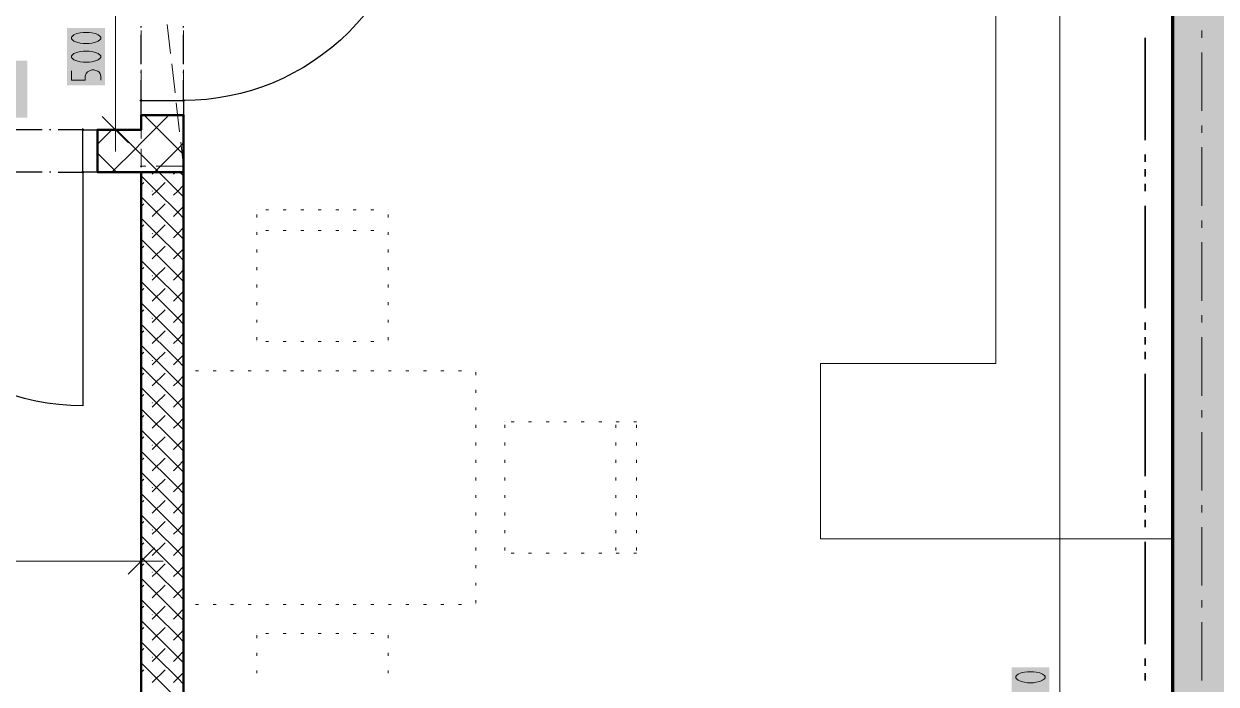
# Model space of a CAD drawing. Header units: millimetres. Extents: x 0 to 594, y 0 to 420.
# Drawn here: x 309.54 to 351.37, y 173.15 to 196.32 of the extents above; entities that cross this region are included whole.
import ezdxf

# ---------------------------------------------------------------- set-up
doc = ezdxf.new("R2010")
doc.units = ezdxf.units.MM
doc.header["$LTSCALE"] = 8
for name, color, linetype in [('PDF_Dvere', 7, 'Continuous'), ('PDF_Koty delkove', 7, 'Continuous'), ('PDF_Kuchyne', 7, 'Continuous'), ('PDF_Nabytek', 7, 'Continuous'), ('PDF_Osy hlavni', 7, 'Continuous'), ('PDF_Pozarni useky', 7, 'Continuous'), ('PDF_Preklady', 7, 'Continuous'), ('PDF_Pricky zdene', 7, 'Continuous'), ('PDF_Steny obvodove nosne', 7, 'Continuous')]:
    doc.layers.add(name, color=color, linetype=linetype)

msp = doc.modelspace()

# ---------------------------------------------------------------- linework, layer by layer
at = {"layer": 'PDF_Dvere', "lineweight": 25}
for points in [[(315.141, 201.263), (315.141, 201.829), (323.341, 201.829, -0.414214), (315.141, 193.629), (315.141, 194.344)], [(310.745, 191.118), (311.606, 191.118), (311.606, 182.918, -0.414213), (303.406, 191.118), (303.826, 191.118)]]:
    msp.add_lwpolyline(points, format="xyb", dxfattribs=at)
for points in [[(313.655, 196.189), (313.655, 196.24)], [(315.141, 196.189), (315.141, 196.24)], [(313.655, 194.908), (313.655, 195.933)], [(315.141, 194.908), (315.141, 195.933)], [(313.655, 194.6), (313.655, 194.652)], [(315.141, 194.6), (315.141, 194.652)], [(313.655, 193.629), (313.655, 194.344)], [(310.181, 192.604), (309.156, 192.604)], [(310.489, 192.604), (310.437, 192.604)], [(311.606, 192.604), (310.745, 192.604)], [(310.181, 191.118), (309.156, 191.118)], [(310.489, 191.118), (310.437, 191.118)]]:
    msp.add_lwpolyline(points, dxfattribs=at)
for points in [[(313.655, 193.116), (313.655, 193.629), (315.141, 193.629), (315.141, 193.116)], [(311.606, 192.604), (312.118, 192.604), (312.118, 191.118), (311.606, 191.118)]]:
    msp.add_lwpolyline(points, close=True, dxfattribs=at)
at = {"layer": 'PDF_Dvere', "lineweight": 25, "transparency": 33554559}
for points in [[(313.655, 193.565), (313.591, 193.629), (313.719, 193.629), (313.655, 193.693)], [(315.141, 193.565), (315.077, 193.629), (315.206, 193.629), (315.141, 193.693)], [(311.67, 192.604), (311.606, 192.54), (311.606, 192.668), (311.541, 192.604)], [(311.67, 191.118), (311.606, 191.054), (311.606, 191.182), (311.541, 191.118)]]:
    msp.add_solid(points, dxfattribs=at)
at = {"layer": 'PDF_Koty delkove', "lineweight": 18}
for points in [[(345.88, 160.974), (345.88, 202.854), (345.88, 204.34), (345.88, 205.878), (345.88, 215.615), (345.88, 217.204), (345.88, 225.711), (345.88, 228.325)], [(312.748, 192.604), (312.748, 197.729), (312.748, 211.003), (312.748, 222.995)], [(311.824, 195.358), (311.619, 195.358), (311.518, 195.344), (311.398, 195.317), (311.295, 195.276), (311.227, 195.222), (311.21, 195.194), (311.21, 195.14), (311.227, 195.112), (311.295, 195.058), (311.398, 195.017), (311.518, 194.989), (311.619, 194.975), (311.824, 194.975), (311.927, 194.989), (312.047, 195.017), (312.149, 195.058), (312.218, 195.112), (312.235, 195.14), (312.235, 195.194), (312.218, 195.222), (312.149, 195.276), (312.047, 195.317)], [(312.047, 195.317), (311.927, 195.344), (311.824, 195.358)], [(311.21, 194.674), (311.21, 194.346), (311.688, 194.346), (311.688, 194.483), (311.723, 194.578), (311.774, 194.633), (311.859, 194.687), (311.927, 194.701), (311.995, 194.701), (312.064, 194.687), (312.132, 194.66), (312.183, 194.619), (312.218, 194.565), (312.235, 194.483), (312.235, 194.346)], [(313.209, 192.143), (312.287, 193.065)], [(313.517, 192.604), (312.748, 192.604), (311.979, 192.604)], [(312.748, 192.604), (312.748, 191.835)], [(313.656, 178.242), (313.656, 177.473), (313.656, 176.704)], [(314.117, 177.934), (313.194, 177.012)], [(313.656, 177.473), (304.19, 177.473), (299.534, 177.473), (297.409, 177.473), (287.364, 177.473), (285.212, 177.473), (275.167, 177.473), (258.921, 177.473)], [(313.656, 177.473), (314.424, 177.473)]]:
    msp.add_lwpolyline(points, dxfattribs=at)
for points in [[(311.824, 196.015), (311.619, 196.015), (311.518, 196.001), (311.398, 195.974), (311.295, 195.933), (311.227, 195.879), (311.21, 195.851), (311.21, 195.797), (311.227, 195.769), (311.295, 195.715), (311.398, 195.674), (311.518, 195.646), (311.619, 195.632), (311.824, 195.632), (311.927, 195.646), (312.047, 195.674), (312.149, 195.715), (312.218, 195.769), (312.235, 195.797), (312.235, 195.851), (312.218, 195.879), (312.149, 195.933), (312.047, 195.974), (311.927, 196.001)], [(344.956, 173.589), (344.751, 173.589), (344.65, 173.575), (344.53, 173.548), (344.427, 173.507), (344.359, 173.453), (344.342, 173.425), (344.342, 173.371), (344.359, 173.343), (344.427, 173.289), (344.53, 173.247), (344.65, 173.22), (344.751, 173.206), (344.956, 173.206), (345.059, 173.22), (345.179, 173.247), (345.281, 173.289), (345.35, 173.343), (345.367, 173.371), (345.367, 173.425), (345.35, 173.453), (345.281, 173.507), (345.179, 173.548), (345.059, 173.575)]]:
    msp.add_lwpolyline(points, close=True, dxfattribs=at)
at = {"layer": 'PDF_Koty delkove', "color": 7, "lineweight": 18, "true_color": 0xffffff, "transparency": 33554559}
for points in [[(312.389, 194.164), (312.389, 196.169), (311.057, 194.164), (311.057, 196.169)], [(309.662, 193.025), (309.662, 195.03), (308.33, 193.025), (308.33, 195.03)], [(345.521, 171.081), (345.521, 173.743), (344.189, 171.081), (344.189, 173.743)]]:
    msp.add_solid(points, dxfattribs=at)
at = {"layer": 'PDF_Kuchyne', "lineweight": 13}
msp.add_lwpolyline([(349.786, 178.254), (337.486, 178.254), (337.486, 184.404), (343.636, 184.404), (343.636, 196.704), (331.388, 196.704), (331.388, 202.854), (349.786, 202.854), (349.786, 196.704)], dxfattribs=at)
at = {"layer": 'PDF_Nabytek', "lineweight": 13}
for points in [[(317.708, 189.788), (317.708, 189.788)], [(317.708, 189.788), (317.708, 189.788)], [(317.708, 189.527), (317.708, 189.629)], [(318.125, 189.788), (318.022, 189.788)], [(318.74, 189.788), (318.637, 189.788)], [(319.355, 189.788), (319.252, 189.788)], [(319.97, 189.788), (319.867, 189.788)], [(320.585, 189.788), (320.482, 189.788)], [(321.2, 189.788), (321.097, 189.788)], [(321.815, 189.788), (321.712, 189.788)], [(322.321, 189.788), (322.321, 189.788)], [(322.321, 189.788), (322.321, 189.788)], [(322.321, 189.527), (322.321, 189.629)], [(317.708, 189.071), (317.708, 189.071)], [(317.708, 188.912), (317.708, 189.014)], [(318.125, 189.071), (318.022, 189.071)], [(318.74, 189.071), (318.637, 189.071)], [(319.355, 189.071), (319.252, 189.071)], [(319.97, 189.071), (319.867, 189.071)], [(320.585, 189.071), (320.482, 189.071)], [(321.2, 189.071), (321.097, 189.071)], [(321.815, 189.071), (321.712, 189.071)], [(322.321, 189.071), (322.321, 189.071)], [(322.321, 188.912), (322.321, 189.014)], [(317.708, 188.297), (317.708, 188.399)], [(322.321, 188.297), (322.321, 188.399)], [(317.708, 187.682), (317.708, 187.784)], [(322.321, 187.682), (322.321, 187.784)], [(317.708, 187.067), (317.708, 187.169)], [(322.321, 187.067), (322.321, 187.169)], [(317.708, 186.452), (317.708, 186.554)], [(322.321, 186.452), (322.321, 186.554)], [(317.708, 185.837), (317.708, 185.939)], [(322.321, 185.837), (322.321, 185.939)], [(317.708, 185.222), (317.708, 185.324)], [(322.321, 185.222), (322.321, 185.324)], [(317.708, 185.176), (317.708, 185.176)], [(317.708, 185.176), (317.708, 185.176)], [(318.125, 185.176), (318.022, 185.176)], [(318.74, 185.176), (318.637, 185.176)], [(319.355, 185.176), (319.252, 185.176)], [(319.97, 185.176), (319.867, 185.176)], [(320.585, 185.176), (320.482, 185.176)], [(321.2, 185.176), (321.097, 185.176)], [(321.815, 185.176), (321.712, 185.176)], [(322.321, 185.176), (322.321, 185.176)], [(322.321, 185.176), (322.321, 185.176)], [(315.141, 184.151), (315.141, 184.151)], [(315.141, 184.151), (315.141, 184.151)], [(315.141, 183.992), (315.141, 184.094)], [(315.665, 184.151), (315.562, 184.151)], [(316.28, 184.151), (316.177, 184.151)], [(316.895, 184.151), (316.792, 184.151)], [(317.51, 184.151), (317.407, 184.151)], [(318.125, 184.151), (318.022, 184.151)], [(318.74, 184.151), (318.637, 184.151)], [(319.355, 184.151), (319.252, 184.151)], [(319.97, 184.151), (319.867, 184.151)], [(320.585, 184.151), (320.482, 184.151)], [(321.2, 184.151), (321.097, 184.151)], [(321.815, 184.151), (321.712, 184.151)], [(322.43, 184.151), (322.327, 184.151)], [(323.045, 184.151), (322.942, 184.151)], [(323.66, 184.151), (323.557, 184.151)], [(324.275, 184.151), (324.172, 184.151)], [(324.89, 184.151), (324.787, 184.151)], [(325.391, 184.151), (325.391, 184.151)], [(325.391, 184.151), (325.391, 184.151)], [(325.391, 183.992), (325.391, 184.094)], [(315.141, 183.377), (315.141, 183.479)], [(325.391, 183.377), (325.391, 183.479)], [(315.141, 182.762), (315.141, 182.864)], [(325.391, 182.762), (325.391, 182.864)], [(315.141, 182.147), (315.141, 182.249)], [(325.391, 182.147), (325.391, 182.249)], [(326.416, 182.357), (326.416, 182.357)], [(326.416, 182.357), (326.416, 182.357)], [(326.416, 182.147), (326.416, 182.249)], [(326.735, 182.357), (326.632, 182.357)], [(327.35, 182.357), (327.247, 182.357)], [(327.965, 182.357), (327.862, 182.357)], [(328.58, 182.357), (328.477, 182.357)], [(329.195, 182.357), (329.092, 182.357)], [(329.81, 182.357), (329.707, 182.357)], [(330.311, 182.357), (330.311, 182.357)], [(330.311, 182.147), (330.311, 182.249)], [(330.425, 182.357), (330.322, 182.357)], [(331.029, 182.357), (330.937, 182.357)], [(331.029, 182.357), (331.029, 182.357)], [(331.029, 182.147), (331.029, 182.249)], [(315.141, 181.532), (315.141, 181.634)], [(325.391, 181.532), (325.391, 181.634)], [(326.416, 181.532), (326.416, 181.634)], [(330.311, 181.532), (330.311, 181.634)], [(331.029, 181.532), (331.029, 181.634)], [(315.141, 180.917), (315.141, 181.019)], [(325.391, 180.917), (325.391, 181.019)], [(326.416, 180.917), (326.416, 181.019)], [(330.311, 180.917), (330.311, 181.019)], [(331.029, 180.917), (331.029, 181.019)], [(315.141, 180.302), (315.141, 180.404)], [(325.391, 180.302), (325.391, 180.404)], [(326.416, 180.302), (326.416, 180.404)], [(330.311, 180.302), (330.311, 180.404)], [(331.029, 180.302), (331.029, 180.404)], [(315.141, 179.687), (315.141, 179.789)], [(325.391, 179.687), (325.391, 179.789)], [(326.416, 179.687), (326.416, 179.789)], [(330.311, 179.687), (330.311, 179.789)], [(331.029, 179.687), (331.029, 179.789)], [(315.141, 179.072), (315.141, 179.174)], [(325.391, 179.072), (325.391, 179.174)], [(326.416, 179.072), (326.416, 179.174)], [(330.311, 179.072), (330.311, 179.174)], [(331.029, 179.072), (331.029, 179.174)], [(315.141, 178.457), (315.141, 178.559)], [(325.391, 178.457), (325.391, 178.559)], [(326.416, 178.457), (326.416, 178.559)], [(330.311, 178.457), (330.311, 178.559)], [(331.029, 178.457), (331.029, 178.559)], [(315.141, 177.842), (315.141, 177.944)], [(325.391, 177.842), (325.391, 177.944)], [(326.416, 177.842), (326.416, 177.944)], [(330.311, 177.842), (330.311, 177.944)], [(331.029, 177.842), (331.029, 177.944)], [(326.416, 177.744), (326.416, 177.744)], [(326.416, 177.744), (326.416, 177.744)], [(326.735, 177.744), (326.632, 177.744)], [(327.35, 177.744), (327.247, 177.744)], [(327.965, 177.744), (327.862, 177.744)], [(328.58, 177.744), (328.477, 177.744)], [(329.195, 177.744), (329.092, 177.744)], [(329.81, 177.744), (329.707, 177.744)], [(330.311, 177.744), (330.311, 177.744)], [(330.425, 177.744), (330.322, 177.744)], [(331.029, 177.744), (330.937, 177.744)], [(331.029, 177.744), (331.029, 177.744)], [(331.029, 177.744), (331.029, 177.744)], [(315.141, 177.227), (315.141, 177.329)], [(325.391, 177.227), (325.391, 177.329)], [(315.141, 176.612), (315.141, 176.714)], [(325.391, 176.612), (325.391, 176.714)], [(315.141, 175.997), (315.141, 176.099)], [(315.141, 175.951), (315.141, 175.951)], [(315.141, 175.951), (315.141, 175.951)], [(315.665, 175.951), (315.562, 175.951)], [(316.28, 175.951), (316.177, 175.951)], [(316.895, 175.951), (316.792, 175.951)], [(317.51, 175.951), (317.407, 175.951)], [(318.125, 175.951), (318.022, 175.951)], [(318.74, 175.951), (318.637, 175.951)], [(319.355, 175.951), (319.252, 175.951)], [(319.97, 175.951), (319.867, 175.951)], [(320.585, 175.951), (320.482, 175.951)], [(321.2, 175.951), (321.097, 175.951)], [(321.815, 175.951), (321.712, 175.951)], [(322.43, 175.951), (322.327, 175.951)], [(323.045, 175.951), (322.942, 175.951)], [(323.66, 175.951), (323.557, 175.951)], [(324.275, 175.951), (324.172, 175.951)], [(324.89, 175.951), (324.787, 175.951)], [(325.391, 175.997), (325.391, 176.099)], [(325.391, 175.951), (325.391, 175.951)], [(325.391, 175.951), (325.391, 175.951)], [(317.708, 174.926), (317.708, 174.926)], [(317.708, 174.926), (317.708, 174.926)], [(317.708, 174.767), (317.708, 174.869)], [(318.125, 174.926), (318.022, 174.926)], [(318.74, 174.926), (318.637, 174.926)], [(319.355, 174.926), (319.252, 174.926)], [(319.97, 174.926), (319.867, 174.926)], [(320.585, 174.926), (320.482, 174.926)], [(321.2, 174.926), (321.097, 174.926)], [(321.815, 174.926), (321.712, 174.926)], [(322.321, 174.926), (322.321, 174.926)], [(322.321, 174.926), (322.321, 174.926)], [(322.321, 174.767), (322.321, 174.869)], [(317.708, 174.152), (317.708, 174.254)], [(322.321, 174.152), (322.321, 174.254)], [(317.708, 173.537), (317.708, 173.639)], [(322.321, 173.537), (322.321, 173.639)]]:
    msp.add_lwpolyline(points, dxfattribs=at)
at = {"layer": 'PDF_Osy hlavni', "lineweight": 18}
for points in [[(350.862, 195.83), (350.862, 196.087)], [(350.862, 193.268), (350.862, 195.318)], [(350.862, 192.499), (350.862, 192.755)], [(350.862, 189.937), (350.862, 191.987)], [(350.862, 189.168), (350.862, 189.424)], [(350.862, 186.605), (350.862, 188.655)], [(350.862, 185.837), (350.862, 186.093)], [(350.862, 183.274), (350.862, 185.324)], [(350.862, 182.505), (350.862, 182.762)], [(350.862, 179.943), (350.862, 181.993)], [(350.862, 179.174), (350.862, 179.43)], [(350.862, 176.612), (350.862, 178.662)], [(350.862, 175.843), (350.862, 176.099)], [(350.862, 173.28), (350.862, 175.33)]]:
    msp.add_lwpolyline(points, dxfattribs=at)
at = {"layer": 'PDF_Pozarni useky', "lineweight": 35}
for points in [[(348.879, 192.243), (348.879, 195.83)], [(348.879, 191.474), (348.879, 191.73)], [(348.879, 190.962), (348.879, 191.218)], [(348.879, 190.449), (348.879, 190.705)], [(348.879, 186.349), (348.879, 189.937)], [(348.879, 185.58), (348.879, 185.837)], [(348.879, 185.068), (348.879, 185.324)], [(348.879, 184.555), (348.879, 184.812)], [(348.879, 180.455), (348.879, 184.043)], [(348.879, 179.687), (348.879, 179.943)], [(348.879, 179.174), (348.879, 179.43)], [(348.879, 178.662), (348.879, 178.918)], [(348.879, 174.562), (348.879, 178.149)], [(348.879, 173.793), (348.879, 174.049)], [(348.879, 173.28), (348.879, 173.537)]]:
    msp.add_lwpolyline(points, dxfattribs=at)
at = {"layer": 'PDF_Preklady', "lineweight": 18}
for points in [[(314.683, 195.275), (314.565, 196.293)], [(313.655, 195.062), (313.655, 196.087)], [(315.141, 195.062), (315.141, 196.087)], [(313.655, 193.678), (313.655, 194.703)], [(314.842, 193.901), (314.724, 194.919)], [(315.141, 193.678), (315.141, 194.703)], [(313.655, 193.116), (313.655, 193.319)], [(315.002, 192.526), (314.884, 193.544)], [(315.141, 193.116), (315.141, 193.319)], [(313.655, 192.294), (313.655, 192.604), (313.655, 193.116)], [(315.141, 192.294), (315.141, 193.116)], [(314.179, 191.323), (315.141, 191.323), (315.043, 192.17)], [(313.655, 191.323), (313.655, 191.935)], [(315.141, 191.323), (315.141, 191.935)], [(313.656, 191.323), (313.656, 191.323)], [(313.82, 191.323), (313.656, 191.323)]]:
    msp.add_lwpolyline(points, dxfattribs=at)
at = {"layer": 'PDF_Preklady', "lineweight": 18, "transparency": 33554559}
for points in [[(313.655, 193.07), (313.609, 193.116), (313.701, 193.116), (313.655, 193.163)], [(313.655, 193.07), (313.609, 193.116), (313.701, 193.116), (313.655, 193.163)], [(315.141, 193.07), (315.095, 193.116), (315.188, 193.116), (315.141, 193.163)], [(315.141, 193.07), (315.095, 193.116), (315.188, 193.116), (315.141, 193.163)], [(313.655, 192.558), (313.609, 192.604), (313.701, 192.604), (313.655, 192.65)], [(313.655, 192.558), (313.609, 192.604), (313.701, 192.604), (313.655, 192.65)], [(313.655, 191.277), (313.609, 191.323), (313.701, 191.323), (313.655, 191.369)], [(313.702, 191.323), (313.656, 191.277), (313.656, 191.369), (313.609, 191.323)], [(315.188, 191.323), (315.141, 191.277), (315.141, 191.369), (315.095, 191.323)], [(315.141, 191.277), (315.095, 191.323), (315.188, 191.323), (315.141, 191.369)], [(315.147, 191.277), (315.096, 191.317), (315.187, 191.328), (315.136, 191.369)]]:
    msp.add_solid(points, dxfattribs=at)
at = {"layer": 'PDF_Pricky zdene', "lineweight": 50}
for points in [[(313.655, 192.604), (313.655, 193.116), (315.141, 193.116), (315.141, 191.323), (315.141, 191.118), (313.656, 191.118)], [(313.656, 191.118), (312.118, 191.118), (312.118, 192.604), (313.655, 192.604)]]:
    msp.add_lwpolyline(points, dxfattribs=at)
at = {"layer": 'PDF_Pricky zdene', "lineweight": 9}
for points in [[(314.629, 193.116), (313.656, 192.143)], [(315.141, 191.733), (314.936, 191.938), (313.758, 193.116)], [(312.63, 192.604), (312.118, 192.092)], [(314.27, 191.118), (313.656, 191.732), (313.45, 191.938), (312.784, 192.604)], [(313.656, 192.143), (313.45, 191.938), (312.63, 191.118)], [(315.141, 192.143), (314.936, 191.938), (314.116, 191.118)], [(312.784, 191.118), (312.118, 191.784)], [(314.193, 190.451), (313.655, 190.99)], [(314.045, 191.046), (314.116, 191.118)], [(315.141, 190.656), (314.936, 190.451), (314.27, 191.118)], [(314.788, 191.046), (314.86, 191.118)], [(315.141, 190.99), (315.013, 191.118)], [(313.655, 190.656), (313.747, 190.749)], [(314.045, 190.303), (314.193, 190.451)], [(315.141, 189.503), (314.936, 189.708), (314.193, 190.451), (314.491, 190.749)], [(314.788, 190.303), (314.936, 190.451)], [(315.141, 190.246), (314.936, 190.451)], [(315.141, 189.17), (314.936, 188.965), (313.655, 190.246)], [(313.655, 189.913), (313.747, 190.006)], [(314.045, 189.56), (314.491, 190.006)], [(314.193, 188.965), (313.655, 189.503)], [(314.788, 189.56), (314.936, 189.708), (315.141, 189.913)], [(313.655, 189.17), (313.747, 189.262)], [(315.141, 188.017), (314.936, 188.222), (314.193, 188.965), (314.491, 189.262)], [(315.141, 187.684), (314.936, 187.479), (313.655, 188.76)], [(314.045, 188.817), (314.193, 188.965)], [(314.788, 188.817), (314.936, 188.965)], [(315.141, 188.76), (314.936, 188.965)], [(313.655, 188.427), (313.747, 188.519)], [(314.045, 188.074), (314.491, 188.519)], [(314.788, 188.074), (314.936, 188.222), (315.141, 188.427)], [(314.193, 187.479), (313.655, 188.017)], [(313.655, 187.684), (313.747, 187.776)], [(314.045, 187.33), (314.193, 187.479)], [(315.141, 186.531), (314.936, 186.736), (314.193, 187.479), (314.491, 187.776)], [(314.788, 187.33), (314.936, 187.479)], [(315.141, 187.274), (314.936, 187.479)], [(315.141, 186.198), (314.936, 185.993), (313.655, 187.274)], [(313.655, 186.941), (313.747, 187.033)], [(314.045, 186.587), (314.491, 187.033)], [(314.788, 186.587), (314.936, 186.736), (315.141, 186.941)], [(314.193, 185.993), (313.655, 186.531)], [(313.655, 186.198), (313.747, 186.29)], [(315.141, 185.045), (314.936, 185.25), (314.193, 185.993), (314.491, 186.29)], [(315.141, 184.712), (314.936, 184.507), (313.655, 185.788)], [(314.045, 185.844), (314.193, 185.993)], [(314.788, 185.844), (314.936, 185.993)], [(315.141, 185.788), (314.936, 185.993)], [(313.655, 185.455), (313.747, 185.547)], [(314.045, 185.101), (314.491, 185.547)], [(314.788, 185.101), (314.936, 185.25), (315.141, 185.455)], [(314.193, 184.507), (313.655, 185.045)], [(313.655, 184.712), (313.747, 184.804)], [(314.045, 184.358), (314.193, 184.507)], [(315.141, 183.558), (314.936, 183.763), (314.193, 184.507), (314.491, 184.804)], [(314.788, 184.358), (314.936, 184.507)], [(315.141, 184.302), (314.936, 184.507)], [(315.141, 183.225), (314.936, 183.02), (313.655, 184.302)], [(313.655, 183.968), (313.747, 184.061)], [(314.045, 183.615), (314.491, 184.061)], [(314.788, 183.615), (314.936, 183.763), (315.141, 183.968)], [(314.193, 183.02), (313.655, 183.558)], [(313.655, 183.225), (313.747, 183.318)], [(315.141, 182.072), (314.936, 182.277), (314.193, 183.02), (314.491, 183.318)], [(315.141, 181.739), (314.936, 181.534), (313.655, 182.815)], [(314.045, 182.872), (314.193, 183.02)], [(314.788, 182.872), (314.936, 183.02)], [(315.141, 182.815), (314.936, 183.02)], [(313.655, 182.482), (313.747, 182.574)], [(314.045, 182.129), (314.491, 182.574)], [(314.788, 182.129), (314.936, 182.277), (315.141, 182.482)], [(314.193, 181.534), (313.655, 182.072)], [(313.655, 181.739), (313.747, 181.831)], [(315.141, 180.586), (314.936, 180.791), (314.193, 181.534), (314.491, 181.831)], [(315.141, 180.253), (314.936, 180.048), (313.655, 181.329)], [(314.045, 181.385), (314.193, 181.534)], [(314.788, 181.385), (314.936, 181.534)], [(315.141, 181.329), (314.936, 181.534)], [(313.655, 180.996), (313.747, 181.088)], [(314.045, 180.642), (314.491, 181.088)], [(314.788, 180.642), (314.936, 180.791), (315.141, 180.996)], [(314.193, 180.048), (313.655, 180.586)], [(313.655, 180.253), (313.747, 180.345)], [(314.193, 180.048), (314.491, 180.345)], [(314.045, 179.899), (314.193, 180.048)], [(315.141, 179.1), (314.936, 179.305), (314.193, 180.048)], [(314.788, 179.899), (314.936, 180.048)], [(315.141, 179.843), (314.936, 180.048)], [(314.936, 178.562), (313.655, 179.843)], [(313.655, 179.51), (313.747, 179.602)], [(314.045, 179.156), (314.491, 179.602)], [(314.936, 179.305), (315.141, 179.51)], [(314.193, 178.562), (313.655, 179.1)], [(314.788, 179.156), (314.936, 179.305)], [(313.655, 178.767), (313.747, 178.859)], [(314.193, 178.562), (314.491, 178.859)], [(314.936, 178.562), (315.141, 178.767)], [(314.936, 177.075), (313.655, 178.357)], [(314.045, 178.413), (314.193, 178.562)], [(315.141, 178.023), (314.936, 177.818), (314.193, 178.562)], [(314.788, 178.413), (314.936, 178.562)], [(315.141, 178.357), (314.936, 178.562)], [(313.655, 178.023), (313.747, 178.116)], [(314.045, 177.67), (314.491, 178.116)], [(314.788, 177.67), (314.936, 177.818)], [(315.141, 177.613), (314.936, 177.818)], [(314.193, 177.075), (313.655, 177.613)], [(313.655, 177.28), (313.747, 177.373)], [(314.193, 177.075), (314.491, 177.373)], [(314.045, 176.927), (314.193, 177.075)], [(314.936, 176.332), (314.193, 177.075)], [(314.788, 176.927), (314.936, 177.075)], [(314.936, 177.075), (315.141, 177.28)], [(315.141, 176.87), (314.936, 177.075)], [(314.936, 175.589), (313.655, 176.87)], [(313.655, 176.537), (313.747, 176.629)], [(314.045, 176.184), (314.491, 176.629)], [(314.936, 176.332), (315.141, 176.537)], [(314.193, 175.589), (313.655, 176.127)], [(315.141, 176.127), (314.936, 176.332), (314.788, 176.184)], [(313.655, 175.794), (313.747, 175.886)], [(314.193, 175.589), (314.491, 175.886)], [(314.936, 175.589), (315.141, 175.794)], [(314.936, 174.103), (313.655, 175.384)], [(314.045, 175.44), (314.193, 175.589)], [(314.936, 174.846), (314.193, 175.589)], [(314.788, 175.44), (314.936, 175.589)], [(315.141, 175.384), (314.936, 175.589)], [(313.655, 175.051), (313.747, 175.143)], [(314.045, 174.697), (314.491, 175.143)], [(314.936, 174.846), (315.141, 175.051)], [(314.193, 174.103), (313.655, 174.641)], [(315.141, 174.641), (314.936, 174.846), (314.788, 174.697)], [(313.655, 174.308), (313.747, 174.4)], [(314.045, 173.954), (314.193, 174.103)], [(314.193, 174.103), (314.491, 174.4)], [(314.936, 173.36), (314.193, 174.103)], [(314.788, 173.954), (314.936, 174.103)], [(314.936, 174.103), (315.141, 174.308)], [(315.141, 173.898), (314.936, 174.103)], [(314.936, 172.617), (313.655, 173.898)], [(313.655, 173.565), (313.747, 173.657)], [(314.045, 173.211), (314.491, 173.657)], [(314.788, 173.211), (314.936, 173.36)], [(314.936, 173.36), (315.141, 173.565)], [(315.141, 173.155), (314.936, 173.36)]]:
    msp.add_lwpolyline(points, dxfattribs=at)
at = {"layer": 'PDF_Pricky zdene', "lineweight": 50}
msp.add_lwpolyline([(315.141, 141.816), (315.141, 141.969), (315.141, 191.118), (313.655, 191.118), (313.655, 141.969), (313.655, 141.816)], close=True, dxfattribs=at)
at = {"layer": 'PDF_Pricky zdene', "lineweight": 9, "transparency": 33554559}
for points in [[(314.045, 190.431), (314.022, 190.454), (314.068, 190.454), (314.045, 190.478)], [(314.936, 190.428), (314.913, 190.451), (314.96, 190.451), (314.936, 190.475)], [(314.045, 188.945), (314.022, 188.968), (314.068, 188.968), (314.045, 188.991)], [(314.936, 188.942), (314.913, 188.965), (314.96, 188.965), (314.936, 188.988)], [(314.045, 187.459), (314.022, 187.482), (314.068, 187.482), (314.045, 187.505)], [(314.936, 187.456), (314.913, 187.479), (314.96, 187.479), (314.936, 187.502)], [(314.045, 185.973), (314.022, 185.996), (314.068, 185.996), (314.045, 186.019)], [(314.936, 185.97), (314.913, 185.993), (314.96, 185.993), (314.936, 186.016)], [(314.045, 184.486), (314.022, 184.51), (314.068, 184.51), (314.045, 184.533)], [(314.936, 184.483), (314.913, 184.507), (314.96, 184.507), (314.936, 184.53)], [(314.045, 183), (314.022, 183.023), (314.068, 183.023), (314.045, 183.046)], [(314.936, 182.997), (314.913, 183.02), (314.96, 183.02), (314.936, 183.043)], [(314.045, 181.514), (314.022, 181.537), (314.068, 181.537), (314.045, 181.56)], [(314.936, 181.511), (314.913, 181.534), (314.96, 181.534), (314.936, 181.557)], [(314.045, 180.028), (314.022, 180.051), (314.068, 180.051), (314.045, 180.074)], [(314.936, 180.025), (314.913, 180.048), (314.96, 180.048), (314.936, 180.071)], [(314.045, 178.541), (314.022, 178.565), (314.068, 178.565), (314.045, 178.588)], [(314.936, 178.539), (314.913, 178.562), (314.96, 178.562), (314.936, 178.585)], [(314.045, 177.055), (314.022, 177.078), (314.068, 177.078), (314.045, 177.101)], [(314.936, 177.052), (314.913, 177.075), (314.96, 177.075), (314.936, 177.098)], [(314.045, 175.569), (314.022, 175.592), (314.068, 175.592), (314.045, 175.615)], [(314.936, 175.566), (314.913, 175.589), (314.96, 175.589), (314.936, 175.612)], [(314.045, 174.083), (314.022, 174.106), (314.068, 174.106), (314.045, 174.129)], [(314.936, 174.08), (314.913, 174.103), (314.96, 174.103), (314.936, 174.126)]]:
    msp.add_solid(points, dxfattribs=at)
at = {"layer": 'PDF_Steny obvodove nosne', "lineweight": 70}
msp.add_lwpolyline([(351.887, 139.561), (351.887, 141.969), (351.887, 215.615), (351.887, 225.711), (351.887, 228.171), (349.837, 228.171), (349.837, 225.711), (349.837, 217.204), (349.837, 215.615), (349.837, 141.969), (349.837, 139.561)], close=True, dxfattribs=at)
at = {"layer": 'PDF_Steny obvodove nosne', "color": 9, "lineweight": 9, "true_color": 0xc0c0c0, "transparency": 33554559}
msp.add_solid([(351.887, 139.561), (351.887, 228.171), (349.837, 139.561), (349.837, 228.171)], dxfattribs=at)

doc.saveas('drawing.dxf')
